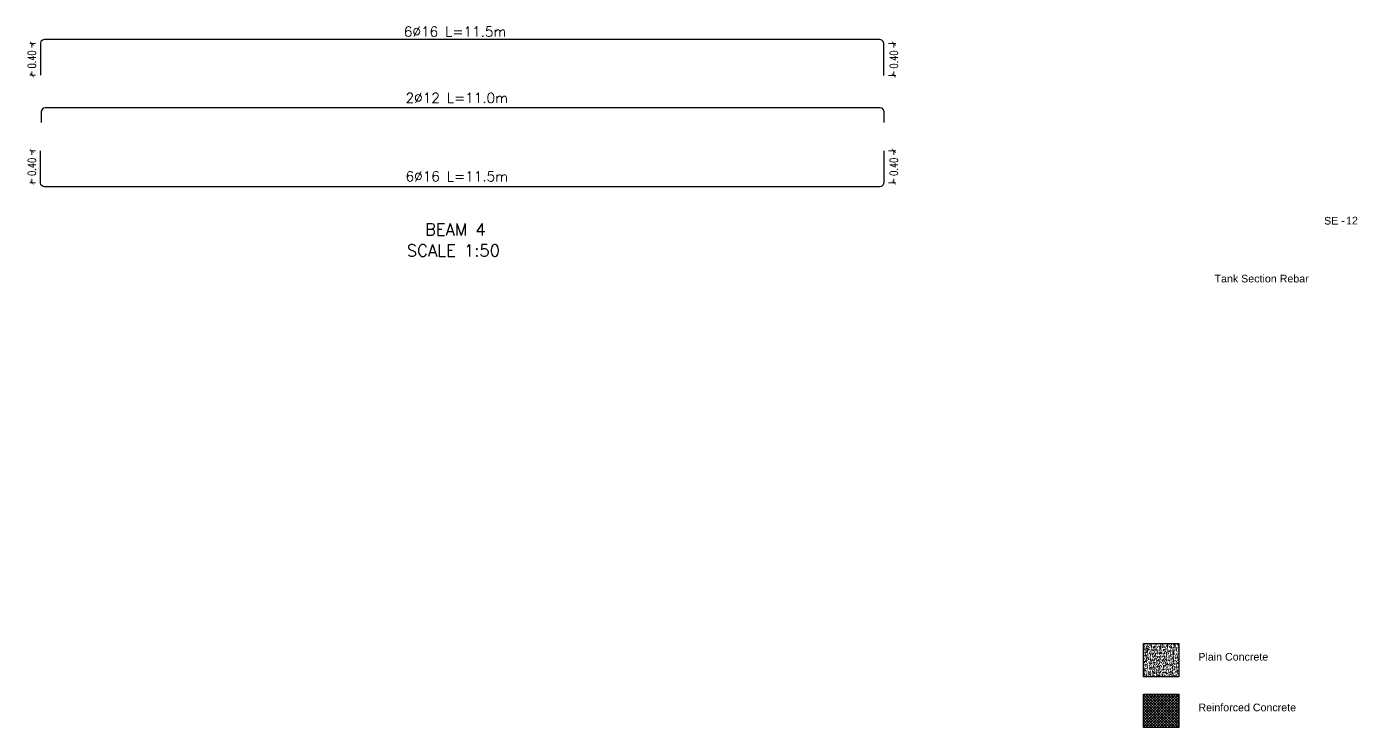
# Model space of a CAD drawing. Extents: x 166525 to 167198, y 178739 to 179747.
# Drawn here: x 166638.52 to 166671.75, y 179166.36 to 179183.86 of the extents above; entities that cross this region are included whole.
import ezdxf

# ---------------------------------------------------------------- set-up
doc = ezdxf.new("R2010")
doc.units = 0
doc.header["$MEASUREMENT"] = 0
doc.layers.get('0').update_dxf_attribs({"linetype": 'CONTINUOUS'})
doc.layers.get('DEFPOINTS').update_dxf_attribs({"linetype": 'CONTINUOUS'})
for name, color, linetype in [('000FRAME', 7, 'CONTINUOUS'), ('006COL', 5, 'CONTINUOUS'), ('007HATH', 8, 'CONTINUOUS'), ('BEAM-DIM', 4, 'CONTINUOUS'), ('REBARS', 2, 'CONTINUOUS'), ('TEXT', 7, 'CONTINUOUS'), ('TXT', 6, 'CONTINUOUS')]:
    doc.layers.add(name, color=color, linetype=linetype)
doc.layers.add('BEAM', color=6, linetype='CONTINUOUS', lineweight=13)
doc.styles.add('DIM', font='simplex.shx', dxfattribs={"width": 0.75})
doc.styles.add('ROMANS', font='romans.shx')
doc.dimstyles.new('MUTASIM', dxfattribs={"dimscale": 0.9995, "dimtxt": 0.2, "dimasz": 0.1, "dimexe": 0.05, "dimexo": 0.12, "dimgap": 0.05, "dimtad": 0, "dimzin": 0, "dimdsep": 46, "dimtxsty": 'DIM', "dimblk": 'ARCHTICK', "dimcen": 0.09, "dimclrd": 35, "dimclre": 33, "dimclrt": 256, "dimazin": 0, "dimtfac": 1, "dimtofl": 0, "dimtmove": 1, "dimatfit": 3, "dimfxl": 0.18, "dimtolj": 1, "dimtzin": 0, "dimlwd": 13, "dimlwe": 9, "dimarcsym": 0})

# ---------------------------------------------------------------- blocks, each defined once
blk = doc.blocks.new('_ARCHTICK')
at = {"color": 0, "linetype": 'ByBlock', "const_width": 0.15}
blk.add_lwpolyline([(-0.5, -0.5), (0.5, 0.5)], dxfattribs=at)
blk = doc.blocks.new('*D567')
at = {"layer": 'BEAM', "color": 33, "lineweight": 9, "transparency": 16777216}
for p, q in [((166638.743, 179183.437), (166638.599, 179183.437)), ((166638.743, 179182.645), (166638.599, 179182.645))]:
    blk.add_line(p, q, dxfattribs=at)
at = {"layer": 'BEAM', "color": 35, "lineweight": 13, "transparency": 16777216}
for p, q in [((166638.649, 179183.437), (166638.649, 179183.341)), ((166638.649, 179182.645), (166638.649, 179182.741))]:
    blk.add_line(p, q, dxfattribs=at)
at = {"layer": 'DEFPOINTS', "color": 0, "transparency": 16777216}
for p in [(166638.649, 179183.437), (166638.863, 179183.437), (166638.863, 179182.645)]:
    blk.add_point(p, dxfattribs=at)
at = {"layer": 'BEAM', "color": 35, "lineweight": 13, "transparency": 16777216, "xscale": 0.09995000000000001, "yscale": 0.09995000000000001, "zscale": 0.09995000000000001}
for p, rotation in [((166638.649, 179183.437), 90), ((166638.649, 179182.645), 270)]:
    blk.add_blockref('_ARCHTICK', p, dxfattribs=dict(at, rotation=rotation))
at = {"layer": 'BEAM', "transparency": 16777216, "insert": (166638.649, 179183.041), "char_height": 0.1999, "attachment_point": 5, "rotation": 90, "style": 'DIM'}
blk.add_mtext('\\A1;0.40', dxfattribs=at)
blk = doc.blocks.new('*D568')
at = {"layer": 'BEAM', "color": 33, "lineweight": 9, "transparency": 16777216}
for p, q in [((166660.046, 179183.437), (166660.226, 179183.437)), ((166660.046, 179182.64), (166660.226, 179182.64))]:
    blk.add_line(p, q, dxfattribs=at)
at = {"layer": 'BEAM', "color": 35, "lineweight": 13, "transparency": 16777216}
for p, q in [((166660.176, 179183.437), (166660.176, 179183.338)), ((166660.176, 179182.64), (166660.176, 179182.739))]:
    blk.add_line(p, q, dxfattribs=at)
at = {"layer": 'DEFPOINTS', "color": 0, "transparency": 16777216}
for p in [(166659.926, 179183.437), (166660.176, 179183.437), (166659.926, 179182.64)]:
    blk.add_point(p, dxfattribs=at)
at = {"layer": 'BEAM', "color": 35, "lineweight": 13, "transparency": 16777216, "xscale": 0.09995000000000001, "yscale": 0.09995000000000001, "zscale": 0.09995000000000001}
for p, rotation in [((166660.176, 179183.437), 90), ((166660.176, 179182.64), 270)]:
    blk.add_blockref('_ARCHTICK', p, dxfattribs=dict(at, rotation=rotation))
at = {"layer": 'BEAM', "transparency": 16777216, "insert": (166660.176, 179183.039), "char_height": 0.1999, "attachment_point": 5, "rotation": 90, "style": 'DIM'}
blk.add_mtext('\\A1;0.40', dxfattribs=at)
blk = doc.blocks.new('*D569')
at = {"layer": 'BEAM', "color": 33, "lineweight": 9, "transparency": 16777216}
for p, q in [((166638.743, 179180.754), (166638.599, 179180.754)), ((166638.743, 179179.962), (166638.599, 179179.962))]:
    blk.add_line(p, q, dxfattribs=at)
at = {"layer": 'BEAM', "color": 35, "lineweight": 13, "transparency": 16777216}
for p, q in [((166638.649, 179180.754), (166638.649, 179180.658)), ((166638.649, 179179.962), (166638.649, 179180.058))]:
    blk.add_line(p, q, dxfattribs=at)
at = {"layer": 'DEFPOINTS', "color": 0, "transparency": 16777216}
for p in [(166638.863, 179180.754), (166638.649, 179179.962), (166638.863, 179179.962)]:
    blk.add_point(p, dxfattribs=at)
at = {"layer": 'BEAM', "color": 35, "lineweight": 13, "transparency": 16777216, "xscale": 0.09995000000000001, "yscale": 0.09995000000000001, "zscale": 0.09995000000000001}
for p, rotation in [((166638.649, 179180.754), 90), ((166638.649, 179179.962), 270)]:
    blk.add_blockref('_ARCHTICK', p, dxfattribs=dict(at, rotation=rotation))
at = {"layer": 'BEAM', "transparency": 16777216, "insert": (166638.649, 179180.358), "char_height": 0.1999, "attachment_point": 5, "rotation": 90, "style": 'DIM'}
blk.add_mtext('\\A1;0.40', dxfattribs=at)
blk = doc.blocks.new('*D570')
at = {"layer": 'BEAM', "color": 33, "lineweight": 9, "transparency": 16777216}
for p, q in [((166660.046, 179180.759), (166660.226, 179180.759)), ((166660.046, 179179.962), (166660.226, 179179.962))]:
    blk.add_line(p, q, dxfattribs=at)
at = {"layer": 'BEAM', "color": 35, "lineweight": 13, "transparency": 16777216}
for p, q in [((166660.176, 179180.759), (166660.176, 179180.66)), ((166660.176, 179179.962), (166660.176, 179180.061))]:
    blk.add_line(p, q, dxfattribs=at)
at = {"layer": 'DEFPOINTS', "color": 0, "transparency": 16777216}
for p in [(166659.926, 179180.759), (166659.926, 179179.962), (166660.176, 179179.962)]:
    blk.add_point(p, dxfattribs=at)
at = {"layer": 'BEAM', "color": 35, "lineweight": 13, "transparency": 16777216, "xscale": 0.09995000000000001, "yscale": 0.09995000000000001, "zscale": 0.09995000000000001}
for p, rotation in [((166660.176, 179180.759), 90), ((166660.176, 179179.962), 270)]:
    blk.add_blockref('_ARCHTICK', p, dxfattribs=dict(at, rotation=rotation))
at = {"layer": 'BEAM', "transparency": 16777216, "insert": (166660.176, 179180.36), "char_height": 0.1999, "attachment_point": 5, "rotation": 90, "style": 'DIM'}
blk.add_mtext('\\A1;0.40', dxfattribs=at)

msp = doc.modelspace()

# ---------------------------------------------------------------- hatches: boundary and pattern name
at = {"layer": '006COL'}
h = msp.add_hatch(dxfattribs=at)
h.set_pattern_fill('ANSI37', color=8, scale=0.38995, angle=90, style=0)
h.set_pattern_definition([(135, (166535.93206, 179045.822846), (-0.034467066, -0.034467066), []), (225, (166535.93206, 179045.822846), (0.034467066, -0.034467066), [])])
h.paths.add_polyline_path([(166666.40831, 179167.18548), (166666.40831, 179166.35882), (166667.29067, 179166.35882), (166667.29067, 179167.18548)])
at = {"layer": '007HATH'}
h = msp.add_hatch(dxfattribs=at)
h.set_pattern_fill('AR-CONC', color=8, scale=0.015598, angle=270, style=0)
h.set_pattern_definition([(320, (166539.80306, 179045.06972), (-0.009788086, -0.11187834), [0.01169851, -0.12868361]), (265, (166539.80306, 179045.06972), (0.11732703, 0.02164245), [0.00935881, -0.10294689]), (10.451444, (166539.80224, 179045.0604), (0.10753894, -0.09023589), [0.009942204, -0.10936424]), (316.1842, (166539.83425, 179045.06972), (-0.02581772, -0.16646845), [0.01754777, -0.19302542]), (6.63564, (166539.8321, 179045.05585), (0.15194315, -0.1457887), [0.01491331, -0.16404645]), (261.18416, (166539.83425, 179045.06972), (0.15194315, -0.1457887), [0.01403821, -0.15442033]), (291, (166539.82645, 179045.05412), (-0.06280055, -0.09310564), [0.01169851, -0.12868361]), (236, (166539.82645, 179045.05412), (0.113109, -0.03795236), [0.00935881, -0.10294689]), (341.451445, (166539.82122, 179045.04636), (0.05030845, -0.131058), [0.0099422, -0.10936424]), (307.5, (166539.803057, 179045.06972), (0.051924828, -0.001896696), [0, -0.101699048, 0, -0.10450669, 0, -0.10333684]), (277.5, (166539.803057, 179045.06972), (0.061520392, -0.041033622), [0, -0.059584411, 0, -0.099359346, 0, -0.039384984]), (237.5, (166539.803057, 179045.104504), (-0.003518112, -0.083265695), [0, -0.038995034, 0, -0.121664505, 0, -0.16143944]), (227.5, (166539.80306, 179045.1201), (0.01561439, -0.090965457), [0, -0.050693544, 0, -0.08079771, 0, -0.1146454])])
h.paths.add_polyline_path([(166667.29067, 179168.4509), (166666.40831, 179168.4509), (166666.40831, 179167.62424), (166667.29067, 179167.62424)])

# ---------------------------------------------------------------- linework, layer by layer
at = {"layer": '000FRAME', "color": 7}
for points in [[(166667.29067, 179168.4509), (166667.29067, 179167.62424), (166666.40831, 179167.62424), (166666.40831, 179168.4509)], [(166667.29067, 179167.18548), (166667.29067, 179166.35882), (166666.40831, 179166.35882), (166666.40831, 179167.18548)]]:
    msp.add_lwpolyline(points, close=True, dxfattribs=at)
at = {"layer": 'REBARS'}
for points in [[(166659.9257, 179182.64039), (166659.9257, 179183.43667), (166659.91208, 179183.48747), (166659.8749, 179183.52466), (166659.8241, 179183.53827), (166638.96466, 179183.53827), (166638.91386, 179183.52466), (166638.87667, 179183.48747), (166638.86306, 179183.43667), (166638.86306, 179182.64509)], [(166659.93501, 179181.46782), (166659.93501, 179181.7338), (166659.9214, 179181.7846), (166659.88421, 179181.82179), (166659.83341, 179181.8354), (166638.98213, 179181.8354), (166638.93133, 179181.82179), (166638.89414, 179181.7846), (166638.88053, 179181.7338), (166638.88053, 179181.46782)], [(166659.9257, 179180.75851), (166659.9257, 179179.96222), (166659.91208, 179179.91142), (166659.8749, 179179.87423), (166659.8241, 179179.86062), (166638.96466, 179179.86062), (166638.91386, 179179.87423), (166638.87667, 179179.91142), (166638.86306, 179179.96222), (166638.86306, 179180.75381)]]:
    msp.add_lwpolyline(points, dxfattribs=at)

# ---------------------------------------------------------------- texts
at = {"layer": 'BEAM-DIM', "style": 'ROMANS'}
for s, p in [('6%%C16 L=11.5m', (166647.93755, 179183.61026)), ('2%%C12 L=11.0m', (166647.98064, 179181.95404)), ('6%%C16 L=11.5m', (166647.98064, 179179.99516))]:
    msp.add_text(s, height=0.25, dxfattribs=at).set_placement(p)
at = {"layer": 'TEXT', "style": 'ROMANS'}
for s, p in [('BEAM 4', (166648.46646, 179178.64648, -2225.19458)), ('SCALE 1:50', (166648.01285, 179178.11754))]:
    msp.add_text(s, height=0.3, dxfattribs=at).set_placement(p)
at = {"layer": 'TXT', "color": 7, "char_height": 0.1904466}
for s, insert, width, attachment_point in [('\\A1;{\\fArial|b0|i0|c0|p34;SE -}', (166671.43793, 179179.10757), 2.6058199, 3), ('\\A1;{\\fArial|b0|i0|c0|p34;12}', (166671.76559, 179179.11267), 2.6058199, 3), ('{\\fArial|b0|i0|c0|p34;Tank Section Rebar}', (166670.53622, 179177.66207), 2.9052944, 3), ('{\\fArial|b0|i0|c0|p34;Plain Concrete}', (166668.6533, 179168.21763), 2.9052944, 2), ('{\\fArial|b0|i0|c0|p34;Reinforced Concrete}', (166669.00108, 179166.95221), 2.9052944, 2)]:
    msp.add_mtext(s, dxfattribs=dict(at, insert=insert, width=width, attachment_point=attachment_point))

# ---------------------------------------------------------------- dimensions: what is measured, and where the dimension line sits
at = {"layer": 'BEAM'}
for base, p1, p2, angle, picture, middle in [((166638.64875, 179183.43667), (166638.86306, 179182.64509), (166638.86306, 179183.43667), 90, '*D567', (166638.64875, 179183.04088)), ((166660.17583, 179183.43667), (166659.9257, 179182.64039), (166659.9257, 179183.43667), 90, '*D568', (166660.17583, 179183.03853)), ((166638.64875, 179179.96222), (166638.86306, 179180.75381), (166638.86306, 179179.96222), 270, '*D569', (166638.64875, 179180.35801)), ((166660.17583, 179179.96222), (166659.9257, 179180.75851), (166659.9257, 179179.96222), 270, '*D570', (166660.17583, 179180.36036))]:
    dim = msp.add_linear_dim(base=base, p1=p1, p2=p2, angle=angle, text='0.40', dimstyle='MUTASIM', override={"dimlfac": 50}, dxfattribs=at)
    dim.commit()
    dim.dimension.update_dxf_attribs({"geometry": picture, "text_midpoint": middle})

doc.saveas('drawing.dxf')
